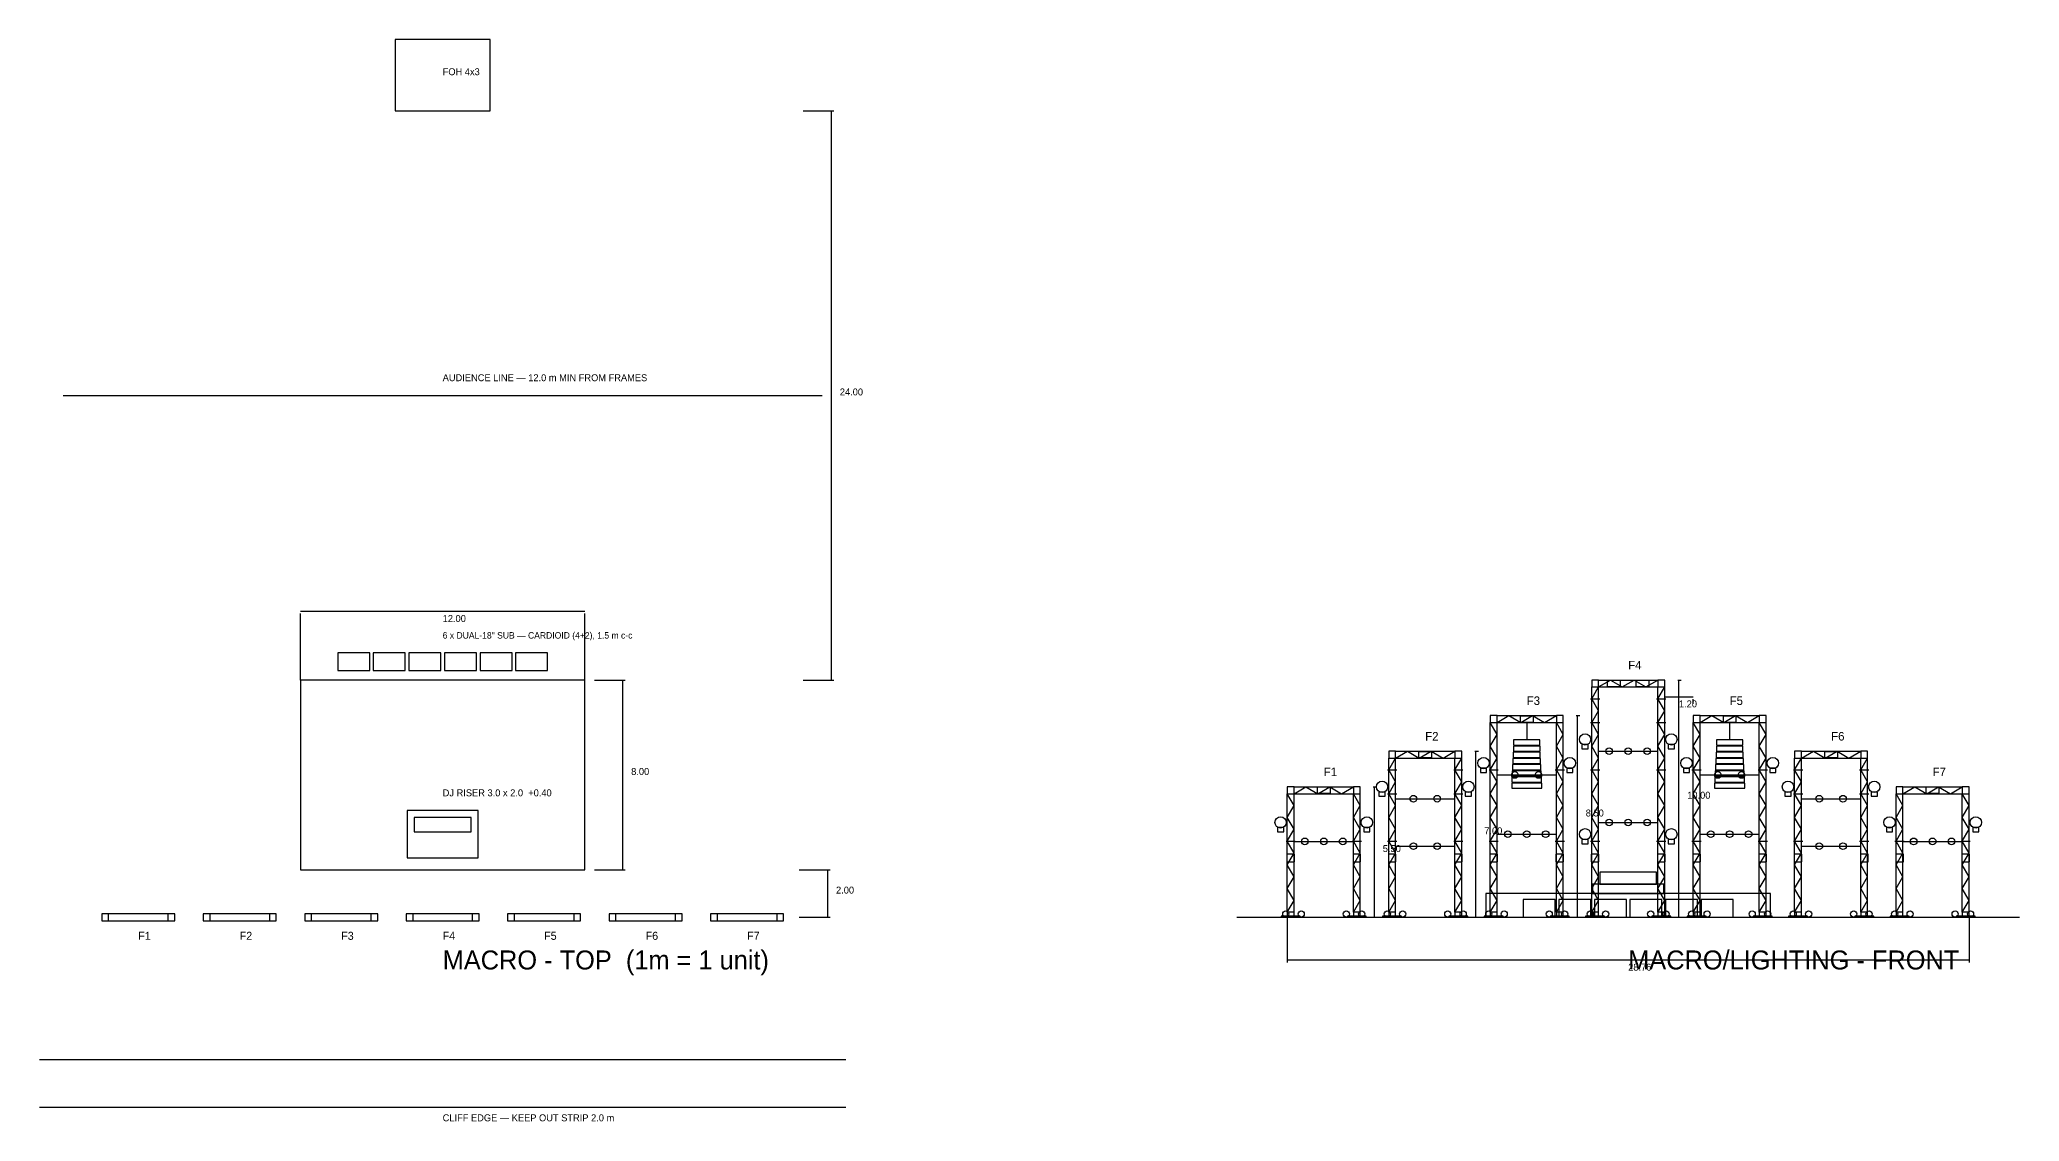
# Model space of a CAD drawing. Header units: metres. Extents: x -17 to 176, y -69 to 37.
# Drawn here: x -17 to 66.5, y -8.6 to 37 of the extents above; entities that cross this region are included whole.
import ezdxf

# ---------------------------------------------------------------- set-up
doc = ezdxf.new("R2010")
doc.units = ezdxf.units.M
for name, color, linetype in [('DIM', 1, 'Continuous'), ('JDC', 6, 'Continuous'), ('LB', 200, 'Continuous'), ('MOLE', 2, 'Continuous'), ('MP', 5, 'Continuous'), ('PA', 250, 'Continuous'), ('PIPE', 9, 'Continuous'), ('SITE', 4, 'Continuous'), ('STAGE', 250, 'Continuous'), ('TRUSS', 8, 'Continuous'), ('TXT', 7, 'Continuous'), ('TYP', 3, 'Continuous'), ('VIEWLABEL', 7, 'Continuous')]:
    doc.layers.add(name, color=color, linetype=linetype)

msp = doc.modelspace()

# ---------------------------------------------------------------- linework, layer by layer
at = {"layer": 'DIM'}
for p, q in [((15.2, 34), (16.5, 34)), ((16.4, 10), (16.4, 34)), ((-6, 12.9), (6, 12.9)), ((-6, 10), (-6, 12.8)), ((6, 10), (6, 12.8)), ((6.4, 10), (7.7, 10)), ((7.6, 2), (7.6, 10)), ((15.2, 10), (16.5, 10)), ((51.54, 9.3), (52.74, 9.3)), ((51.54, 9), (51.54, 9.2)), ((52.09, 10), (52.24, 10)), ((52.14, 0), (52.14, 10)), ((52.74, 9), (52.74, 9.2)), ((47.81, 8.5), (47.96, 8.5)), ((47.86, 0), (47.86, 8.5)), ((43.53, 7), (43.68, 7)), ((43.58, 0), (43.58, 7)), ((39.25, 5.5), (39.4, 5.5)), ((39.3, 0), (39.3, 5.5)), ((6.4, 2), (7.7, 2)), ((15.04, 2), (16.34, 2)), ((16.24, 0), (16.24, 2)), ((15.04, 0), (16.34, 0)), ((35.62, 0), (35.62, -1.9)), ((39.25, 0), (39.4, 0)), ((43.53, 0), (43.68, 0)), ((47.81, 0), (47.96, 0)), ((52.09, 0), (52.24, 0)), ((64.38, 0), (64.38, -1.9)), ((35.62, -1.8), (64.38, -1.8))]:
    msp.add_line(p, q, dxfattribs=at)
at = {"layer": 'JDC'}
for points in [[(49.12, 9.73), (49.68, 9.73), (49.68, 9.98), (49.12, 9.98)], [(50.32, 9.73), (50.88, 9.73), (50.88, 9.98), (50.32, 9.98)], [(45.44, 8.23), (46, 8.23), (46, 8.48), (45.44, 8.48)], [(54, 8.23), (54.56, 8.23), (54.56, 8.48), (54, 8.48)], [(41.16, 6.73), (41.72, 6.73), (41.72, 6.98), (41.16, 6.98)], [(58.28, 6.73), (58.84, 6.73), (58.84, 6.98), (58.28, 6.98)], [(36.88, 5.23), (37.44, 5.23), (37.44, 5.48), (36.88, 5.48)], [(62.56, 5.23), (63.12, 5.23), (63.12, 5.48), (62.56, 5.48)]]:
    msp.add_lwpolyline(points, close=True, dxfattribs=at)
at = {"layer": 'LB'}
for centre in [(49.2, 7), (50, 7), (50.8, 7), (45.22, 6), (46.22, 6), (53.78, 6), (54.78, 6), (40.94, 5), (41.94, 5), (58.06, 5), (59.06, 5), (36.36, 3.2), (37.16, 3.2), (37.96, 3.2), (44.92, 3.5), (45.72, 3.5), (46.52, 3.5), (49.2, 4), (50, 4), (50.8, 4), (53.48, 3.5), (54.28, 3.5), (55.08, 3.5), (62.04, 3.2), (62.84, 3.2), (63.64, 3.2), (40.94, 3), (41.94, 3), (58.06, 3), (59.06, 3)]:
    msp.add_circle(centre, 0.14, dxfattribs=at)
at = {"layer": 'MOLE'}
for points in [[(35.605, 2.34), (35.925, 2.34), (35.925, 2.66), (35.605, 2.66)], [(38.395, 2.34), (38.715, 2.34), (38.715, 2.66), (38.395, 2.66)], [(39.885, 2.34), (40.205, 2.34), (40.205, 2.66), (39.885, 2.66)], [(42.675, 2.34), (42.995, 2.34), (42.995, 2.66), (42.675, 2.66)], [(44.165, 2.34), (44.485, 2.34), (44.485, 2.66), (44.165, 2.66)], [(46.955, 2.34), (47.275, 2.34), (47.275, 2.66), (46.955, 2.66)], [(48.445, 2.34), (48.765, 2.34), (48.765, 2.66), (48.445, 2.66)], [(51.235, 2.34), (51.555, 2.34), (51.555, 2.66), (51.235, 2.66)], [(52.725, 2.34), (53.045, 2.34), (53.045, 2.66), (52.725, 2.66)], [(55.515, 2.34), (55.835, 2.34), (55.835, 2.66), (55.515, 2.66)], [(57.005, 2.34), (57.325, 2.34), (57.325, 2.66), (57.005, 2.66)], [(59.795, 2.34), (60.115, 2.34), (60.115, 2.66), (59.795, 2.66)], [(61.285, 2.34), (61.605, 2.34), (61.605, 2.66), (61.285, 2.66)], [(64.075, 2.34), (64.395, 2.34), (64.395, 2.66), (64.075, 2.66)]]:
    msp.add_lwpolyline(points, close=True, dxfattribs=at)
at = {"layer": 'MP'}
for points in [[(48.05, 7.1), (48.31, 7.1), (48.31, 7.28), (48.05, 7.28)], [(51.69, 7.1), (51.95, 7.1), (51.95, 7.28), (51.69, 7.28)], [(43.77, 6.1), (44.03, 6.1), (44.03, 6.28), (43.77, 6.28)], [(47.41, 6.1), (47.67, 6.1), (47.67, 6.28), (47.41, 6.28)], [(52.33, 6.1), (52.59, 6.1), (52.59, 6.28), (52.33, 6.28)], [(55.97, 6.1), (56.23, 6.1), (56.23, 6.28), (55.97, 6.28)], [(39.49, 5.1), (39.75, 5.1), (39.75, 5.28), (39.49, 5.28)], [(43.13, 5.1), (43.39, 5.1), (43.39, 5.28), (43.13, 5.28)], [(56.61, 5.1), (56.87, 5.1), (56.87, 5.28), (56.61, 5.28)], [(60.25, 5.1), (60.51, 5.1), (60.51, 5.28), (60.25, 5.28)], [(35.21, 3.6), (35.47, 3.6), (35.47, 3.78), (35.21, 3.78)], [(38.85, 3.6), (39.11, 3.6), (39.11, 3.78), (38.85, 3.78)], [(60.89, 3.6), (61.15, 3.6), (61.15, 3.78), (60.89, 3.78)], [(64.53, 3.6), (64.79, 3.6), (64.79, 3.78), (64.53, 3.78)], [(48.05, 3.1), (48.31, 3.1), (48.31, 3.28), (48.05, 3.28)], [(51.69, 3.1), (51.95, 3.1), (51.95, 3.28), (51.69, 3.28)]]:
    msp.add_lwpolyline(points, close=True, dxfattribs=at)
for centre in [(48.18, 7.5), (51.82, 7.5), (43.9, 6.5), (47.54, 6.5), (52.46, 6.5), (56.1, 6.5), (39.62, 5.5), (43.26, 5.5), (56.74, 5.5), (60.38, 5.5), (35.34, 4), (38.98, 4), (61.02, 4), (64.66, 4), (48.18, 3.5), (51.82, 3.5)]:
    msp.add_circle(centre, 0.24, dxfattribs=at)
at = {"layer": 'PA'}
for p, q in [((45.72, 8.21), (45.72, 7.5)), ((54.28, 8.21), (54.28, 7.5))]:
    msp.add_line(p, q, dxfattribs=at)
for points in [[(-4.425, 10.4), (-3.075, 10.4), (-3.075, 11.15), (-4.425, 11.15)], [(-2.925, 10.4), (-1.575, 10.4), (-1.575, 11.15), (-2.925, 11.15)], [(-1.425, 10.4), (-0.075, 10.4), (-0.075, 11.15), (-1.425, 11.15)], [(0.075, 10.4), (1.425, 10.4), (1.425, 11.15), (0.075, 11.15)], [(1.575, 10.4), (2.925, 10.4), (2.925, 11.15), (1.575, 11.15)], [(3.075, 10.4), (4.425, 10.4), (4.425, 11.15), (3.075, 11.15)], [(45.134, 6.48), (46.306, 6.48), (46.306, 6.7), (45.134, 6.7)], [(45.146, 6.74), (46.294, 6.74), (46.294, 6.96), (45.146, 6.96)], [(45.158, 7), (46.282, 7), (46.282, 7.22), (45.158, 7.22)], [(45.17, 7.26), (46.27, 7.26), (46.27, 7.48), (45.17, 7.48)], [(53.694, 6.48), (54.866, 6.48), (54.866, 6.7), (53.694, 6.7)], [(53.706, 6.74), (54.854, 6.74), (54.854, 6.96), (53.706, 6.96)], [(53.718, 7), (54.842, 7), (54.842, 7.22), (53.718, 7.22)], [(53.73, 7.26), (54.83, 7.26), (54.83, 7.48), (53.73, 7.48)], [(45.098, 5.7), (46.342, 5.7), (46.342, 5.92), (45.098, 5.92)], [(45.11, 5.96), (46.33, 5.96), (46.33, 6.18), (45.11, 6.18)], [(45.122, 6.22), (46.318, 6.22), (46.318, 6.44), (45.122, 6.44)], [(53.658, 5.7), (54.902, 5.7), (54.902, 5.92), (53.658, 5.92)], [(53.67, 5.96), (54.89, 5.96), (54.89, 6.18), (53.67, 6.18)], [(53.682, 6.22), (54.878, 6.22), (54.878, 6.44), (53.682, 6.44)], [(45.086, 5.44), (46.354, 5.44), (46.354, 5.66), (45.086, 5.66)], [(53.646, 5.44), (54.914, 5.44), (54.914, 5.66), (53.646, 5.66)], [(45.575, 0), (46.925, 0), (46.925, 0.75), (45.575, 0.75)], [(47.075, 0), (48.425, 0), (48.425, 0.75), (47.075, 0.75)], [(48.575, 0), (49.925, 0), (49.925, 0.75), (48.575, 0.75)], [(50.075, 0), (51.425, 0), (51.425, 0.75), (50.075, 0.75)], [(51.575, 0), (52.925, 0), (52.925, 0.75), (51.575, 0.75)], [(53.075, 0), (54.425, 0), (54.425, 0.75), (53.075, 0.75)]]:
    msp.add_lwpolyline(points, close=True, dxfattribs=at)
at = {"layer": 'PIPE'}
for p, q in [((48.75, 7), (51.25, 7)), ((44.47, 6), (46.97, 6)), ((53.03, 6), (55.53, 6)), ((40.19, 5), (42.69, 5)), ((57.31, 5), (59.81, 5)), ((44.47, 3.5), (46.97, 3.5)), ((48.75, 4), (51.25, 4)), ((53.03, 3.5), (55.53, 3.5)), ((35.91, 3.2), (38.41, 3.2)), ((40.19, 3), (42.69, 3)), ((57.31, 3), (59.81, 3)), ((61.59, 3.2), (64.09, 3.2))]:
    msp.add_line(p, q, dxfattribs=at)
at = {"layer": 'SITE'}
for p, q in [((-16, 22), (16, 22)), ((33.5, 0), (66.5, 0)), ((-17, -6), (17, -6)), ((-17, -8), (17, -8))]:
    msp.add_line(p, q, dxfattribs=at)
msp.add_lwpolyline([(-2, 34), (2, 34), (2, 37), (-2, 37)], close=True, dxfattribs=at)
at = {"layer": 'STAGE'}
for points in [[(-6, 2), (6, 2), (6, 10), (-6, 10)], [(-1.5, 2.5), (1.5, 2.5), (1.5, 4.5), (-1.5, 4.5)], [(-1.2, 3.6), (1.2, 3.6), (1.2, 4.2), (-1.2, 4.2)], [(48.8, 1.4), (51.2, 1.4), (51.2, 1.9), (48.8, 1.9)], [(44, 0), (56, 0), (56, 1), (44, 1)], [(48.5, 1), (51.5, 1), (51.5, 1.4), (48.5, 1.4)]]:
    msp.add_lwpolyline(points, close=True, dxfattribs=at)
at = {"layer": 'TRUSS'}
for p, q in [((48.41, 9.21), (48.8, 9.21)), ((48.46, 0.21), (48.46, 9.71)), ((48.46, 9.21), (48.75, 9.71)), ((48.75, 8.71), (48.46, 9.21)), ((48.75, 10), (51.25, 10)), ((48.75, 9.71), (49.25, 10)), ((48.75, 0.21), (48.75, 9.71)), ((48.75, 9.71), (51.25, 9.71)), ((49.25, 10), (49.75, 9.71)), ((49.75, 9.71), (50.25, 10)), ((50.25, 10), (50.75, 9.71)), ((50.75, 9.71), (51.25, 10)), ((51.2, 9.21), (51.59, 9.21)), ((51.25, 0.21), (51.25, 9.71)), ((51.25, 9.21), (51.54, 9.71)), ((51.54, 8.71), (51.25, 9.21)), ((51.54, 0.21), (51.54, 9.71)), ((44.47, 8.5), (46.97, 8.5)), ((44.47, 8.21), (44.97, 8.5)), ((44.97, 8.5), (45.47, 8.21)), ((45.47, 8.21), (45.97, 8.5)), ((45.97, 8.5), (46.47, 8.21)), ((46.47, 8.21), (46.97, 8.5)), ((48.46, 8.21), (48.75, 8.71)), ((51.25, 8.21), (51.54, 8.71)), ((53.03, 8.5), (55.53, 8.5)), ((53.03, 8.21), (53.53, 8.5)), ((53.53, 8.5), (54.03, 8.21)), ((54.03, 8.21), (54.53, 8.5)), ((54.53, 8.5), (55.03, 8.21)), ((55.03, 8.21), (55.53, 8.5)), ((44.18, 0.21), (44.18, 8.21)), ((44.47, 7.71), (44.18, 8.21)), ((44.18, 7.21), (44.47, 7.71)), ((44.47, 0.21), (44.47, 8.21)), ((44.47, 8.21), (46.97, 8.21)), ((46.97, 0.21), (46.97, 8.21)), ((47.26, 7.71), (46.97, 8.21)), ((46.97, 7.21), (47.26, 7.71)), ((47.26, 0.21), (47.26, 8.21)), ((48.41, 8.21), (48.8, 8.21)), ((48.75, 7.71), (48.46, 8.21)), ((48.46, 7.21), (48.75, 7.71)), ((51.2, 8.21), (51.59, 8.21)), ((51.54, 7.71), (51.25, 8.21)), ((51.25, 7.21), (51.54, 7.71)), ((52.74, 0.21), (52.74, 8.21)), ((53.03, 7.71), (52.74, 8.21)), ((52.74, 7.21), (53.03, 7.71)), ((53.03, 0.21), (53.03, 8.21)), ((53.03, 8.21), (55.53, 8.21)), ((55.53, 0.21), (55.53, 8.21)), ((55.82, 7.71), (55.53, 8.21)), ((55.53, 7.21), (55.82, 7.71)), ((55.82, 0.21), (55.82, 8.21)), ((39.9, 0.21), (39.9, 6.71)), ((39.9, 6.21), (40.19, 6.71)), ((40.19, 7), (42.69, 7)), ((40.19, 6.71), (40.69, 7)), ((40.19, 0.21), (40.19, 6.71)), ((40.19, 6.71), (42.69, 6.71)), ((40.69, 7), (41.19, 6.71)), ((41.19, 6.71), (41.69, 7)), ((41.69, 7), (42.19, 6.71)), ((42.19, 6.71), (42.69, 7)), ((42.69, 0.21), (42.69, 6.71)), ((42.69, 6.21), (42.98, 6.71)), ((42.98, 0.21), (42.98, 6.71)), ((44.47, 6.71), (44.18, 7.21)), ((44.18, 6.21), (44.47, 6.71)), ((47.26, 6.71), (46.97, 7.21)), ((46.97, 6.21), (47.26, 6.71)), ((48.75, 6.71), (48.46, 7.21)), ((48.46, 6.21), (48.75, 6.71)), ((51.54, 6.71), (51.25, 7.21)), ((51.25, 6.21), (51.54, 6.71)), ((53.03, 6.71), (52.74, 7.21)), ((52.74, 6.21), (53.03, 6.71)), ((55.82, 6.71), (55.53, 7.21)), ((55.53, 6.21), (55.82, 6.71)), ((57.02, 0.21), (57.02, 6.71)), ((57.02, 6.21), (57.31, 6.71)), ((57.31, 7), (59.81, 7)), ((57.31, 6.71), (57.81, 7)), ((57.31, 0.21), (57.31, 6.71)), ((57.31, 6.71), (59.81, 6.71)), ((57.81, 7), (58.31, 6.71)), ((58.31, 6.71), (58.81, 7)), ((58.81, 7), (59.31, 6.71)), ((59.31, 6.71), (59.81, 7)), ((59.81, 0.21), (59.81, 6.71)), ((59.81, 6.21), (60.1, 6.71)), ((60.1, 0.21), (60.1, 6.71)), ((39.85, 6.21), (40.24, 6.21)), ((40.19, 5.71), (39.9, 6.21)), ((42.64, 6.21), (43.03, 6.21)), ((42.98, 5.71), (42.69, 6.21)), ((44.13, 6.21), (44.52, 6.21)), ((44.47, 5.71), (44.18, 6.21)), ((46.92, 6.21), (47.31, 6.21)), ((47.26, 5.71), (46.97, 6.21)), ((48.41, 6.21), (48.8, 6.21)), ((48.75, 5.71), (48.46, 6.21)), ((51.2, 6.21), (51.59, 6.21)), ((51.54, 5.71), (51.25, 6.21)), ((52.69, 6.21), (53.08, 6.21)), ((53.03, 5.71), (52.74, 6.21)), ((55.48, 6.21), (55.87, 6.21)), ((55.82, 5.71), (55.53, 6.21)), ((56.97, 6.21), (57.36, 6.21)), ((57.31, 5.71), (57.02, 6.21)), ((59.76, 6.21), (60.15, 6.21)), ((60.1, 5.71), (59.81, 6.21)), ((35.62, 0.21), (35.62, 5.21)), ((35.91, 4.71), (35.62, 5.21)), ((35.91, 5.5), (38.41, 5.5)), ((35.91, 5.21), (36.41, 5.5)), ((35.91, 0.21), (35.91, 5.21)), ((35.91, 5.21), (38.41, 5.21)), ((36.41, 5.5), (36.91, 5.21)), ((36.91, 5.21), (37.41, 5.5)), ((37.41, 5.5), (37.91, 5.21)), ((37.91, 5.21), (38.41, 5.5)), ((38.41, 0.21), (38.41, 5.21)), ((38.7, 4.71), (38.41, 5.21)), ((38.7, 0.21), (38.7, 5.21)), ((39.85, 5.21), (40.24, 5.21)), ((39.9, 5.21), (40.19, 5.71)), ((40.19, 4.71), (39.9, 5.21)), ((42.64, 5.21), (43.03, 5.21)), ((42.69, 5.21), (42.98, 5.71)), ((42.98, 4.71), (42.69, 5.21)), ((44.18, 5.21), (44.47, 5.71)), ((44.47, 4.71), (44.18, 5.21)), ((46.97, 5.21), (47.26, 5.71)), ((47.26, 4.71), (46.97, 5.21)), ((48.46, 5.21), (48.75, 5.71)), ((48.75, 4.71), (48.46, 5.21)), ((51.25, 5.21), (51.54, 5.71)), ((51.54, 4.71), (51.25, 5.21)), ((52.74, 5.21), (53.03, 5.71)), ((53.03, 4.71), (52.74, 5.21)), ((55.53, 5.21), (55.82, 5.71)), ((55.82, 4.71), (55.53, 5.21)), ((56.97, 5.21), (57.36, 5.21)), ((57.02, 5.21), (57.31, 5.71)), ((57.31, 4.71), (57.02, 5.21)), ((59.76, 5.21), (60.15, 5.21)), ((59.81, 5.21), (60.1, 5.71)), ((60.1, 4.71), (59.81, 5.21)), ((61.3, 0.21), (61.3, 5.21)), ((61.59, 4.71), (61.3, 5.21)), ((61.59, 5.5), (64.09, 5.5)), ((61.59, 5.21), (62.09, 5.5)), ((61.59, 0.21), (61.59, 5.21)), ((61.59, 5.21), (64.09, 5.21)), ((62.09, 5.5), (62.59, 5.21)), ((62.59, 5.21), (63.09, 5.5)), ((63.09, 5.5), (63.59, 5.21)), ((63.59, 5.21), (64.09, 5.5)), ((64.09, 0.21), (64.09, 5.21)), ((64.38, 4.71), (64.09, 5.21)), ((64.38, 0.21), (64.38, 5.21)), ((35.62, 4.21), (35.91, 4.71)), ((35.91, 3.71), (35.62, 4.21)), ((38.41, 4.21), (38.7, 4.71)), ((38.7, 3.71), (38.41, 4.21)), ((39.9, 4.21), (40.19, 4.71)), ((40.19, 3.71), (39.9, 4.21)), ((42.69, 4.21), (42.98, 4.71)), ((42.98, 3.71), (42.69, 4.21)), ((44.18, 4.21), (44.47, 4.71)), ((44.47, 3.71), (44.18, 4.21)), ((46.97, 4.21), (47.26, 4.71)), ((47.26, 3.71), (46.97, 4.21)), ((48.46, 4.21), (48.75, 4.71)), ((48.75, 3.71), (48.46, 4.21)), ((51.25, 4.21), (51.54, 4.71)), ((51.54, 3.71), (51.25, 4.21)), ((52.74, 4.21), (53.03, 4.71)), ((53.03, 3.71), (52.74, 4.21)), ((55.53, 4.21), (55.82, 4.71)), ((55.82, 3.71), (55.53, 4.21)), ((57.02, 4.21), (57.31, 4.71)), ((57.31, 3.71), (57.02, 4.21)), ((59.81, 4.21), (60.1, 4.71)), ((60.1, 3.71), (59.81, 4.21)), ((61.3, 4.21), (61.59, 4.71)), ((61.59, 3.71), (61.3, 4.21)), ((64.09, 4.21), (64.38, 4.71)), ((64.38, 3.71), (64.09, 4.21)), ((35.62, 3.21), (35.91, 3.71)), ((38.41, 3.21), (38.7, 3.71)), ((39.9, 3.21), (40.19, 3.71)), ((42.69, 3.21), (42.98, 3.71)), ((44.18, 3.21), (44.47, 3.71)), ((46.97, 3.21), (47.26, 3.71)), ((48.46, 3.21), (48.75, 3.71)), ((51.25, 3.21), (51.54, 3.71)), ((52.74, 3.21), (53.03, 3.71)), ((55.53, 3.21), (55.82, 3.71)), ((57.02, 3.21), (57.31, 3.71)), ((59.81, 3.21), (60.1, 3.71)), ((61.3, 3.21), (61.59, 3.71)), ((64.09, 3.21), (64.38, 3.71)), ((35.57, 3.21), (35.96, 3.21)), ((35.91, 2.71), (35.62, 3.21)), ((35.62, 2.21), (35.91, 2.71)), ((38.36, 3.21), (38.75, 3.21)), ((38.7, 2.71), (38.41, 3.21)), ((38.41, 2.21), (38.7, 2.71)), ((39.85, 3.21), (40.24, 3.21)), ((40.19, 2.71), (39.9, 3.21)), ((39.9, 2.21), (40.19, 2.71)), ((42.64, 3.21), (43.03, 3.21)), ((42.98, 2.71), (42.69, 3.21)), ((42.69, 2.21), (42.98, 2.71)), ((44.13, 3.21), (44.52, 3.21)), ((44.47, 2.71), (44.18, 3.21)), ((44.18, 2.21), (44.47, 2.71)), ((46.92, 3.21), (47.31, 3.21)), ((47.26, 2.71), (46.97, 3.21)), ((46.97, 2.21), (47.26, 2.71)), ((48.41, 3.21), (48.8, 3.21)), ((48.75, 2.71), (48.46, 3.21)), ((48.46, 2.21), (48.75, 2.71)), ((51.2, 3.21), (51.59, 3.21)), ((51.54, 2.71), (51.25, 3.21)), ((51.25, 2.21), (51.54, 2.71)), ((52.69, 3.21), (53.08, 3.21)), ((53.03, 2.71), (52.74, 3.21)), ((52.74, 2.21), (53.03, 2.71)), ((55.48, 3.21), (55.87, 3.21)), ((55.82, 2.71), (55.53, 3.21)), ((55.53, 2.21), (55.82, 2.71)), ((56.97, 3.21), (57.36, 3.21)), ((57.31, 2.71), (57.02, 3.21)), ((57.02, 2.21), (57.31, 2.71)), ((59.76, 3.21), (60.15, 3.21)), ((60.1, 2.71), (59.81, 3.21)), ((59.81, 2.21), (60.1, 2.71)), ((61.25, 3.21), (61.64, 3.21)), ((61.59, 2.71), (61.3, 3.21)), ((61.3, 2.21), (61.59, 2.71)), ((64.04, 3.21), (64.43, 3.21)), ((64.38, 2.71), (64.09, 3.21)), ((64.09, 2.21), (64.38, 2.71)), ((35.91, 1.71), (35.62, 2.21)), ((35.62, 1.21), (35.91, 1.71)), ((38.7, 1.71), (38.41, 2.21)), ((38.41, 1.21), (38.7, 1.71)), ((40.19, 1.71), (39.9, 2.21)), ((39.9, 1.21), (40.19, 1.71)), ((42.98, 1.71), (42.69, 2.21)), ((42.69, 1.21), (42.98, 1.71)), ((44.47, 1.71), (44.18, 2.21)), ((44.18, 1.21), (44.47, 1.71)), ((47.26, 1.71), (46.97, 2.21)), ((46.97, 1.21), (47.26, 1.71)), ((48.75, 1.71), (48.46, 2.21)), ((48.46, 1.21), (48.75, 1.71)), ((51.54, 1.71), (51.25, 2.21)), ((51.25, 1.21), (51.54, 1.71)), ((53.03, 1.71), (52.74, 2.21)), ((52.74, 1.21), (53.03, 1.71)), ((55.82, 1.71), (55.53, 2.21)), ((55.53, 1.21), (55.82, 1.71)), ((57.31, 1.71), (57.02, 2.21)), ((57.02, 1.21), (57.31, 1.71)), ((60.1, 1.71), (59.81, 2.21)), ((59.81, 1.21), (60.1, 1.71)), ((61.59, 1.71), (61.3, 2.21)), ((61.3, 1.21), (61.59, 1.71)), ((64.38, 1.71), (64.09, 2.21)), ((64.09, 1.21), (64.38, 1.71)), ((35.91, 0.71), (35.62, 1.21)), ((38.7, 0.71), (38.41, 1.21)), ((40.19, 0.71), (39.9, 1.21)), ((42.98, 0.71), (42.69, 1.21)), ((44.47, 0.71), (44.18, 1.21)), ((47.26, 0.71), (46.97, 1.21)), ((48.75, 0.71), (48.46, 1.21)), ((51.54, 0.71), (51.25, 1.21)), ((53.03, 0.71), (52.74, 1.21)), ((55.82, 0.71), (55.53, 1.21)), ((57.31, 0.71), (57.02, 1.21)), ((60.1, 0.71), (59.81, 1.21)), ((61.59, 0.71), (61.3, 1.21)), ((64.38, 0.71), (64.09, 1.21)), ((35.62, 0.21), (35.91, 0.71)), ((38.41, 0.21), (38.7, 0.71)), ((39.9, 0.21), (40.19, 0.71)), ((42.69, 0.21), (42.98, 0.71)), ((44.18, 0.21), (44.47, 0.71)), ((46.97, 0.21), (47.26, 0.71)), ((48.46, 0.21), (48.75, 0.71)), ((51.25, 0.21), (51.54, 0.71)), ((52.74, 0.21), (53.03, 0.71)), ((55.53, 0.21), (55.82, 0.71)), ((57.02, 0.21), (57.31, 0.71)), ((59.81, 0.21), (60.1, 0.71)), ((61.3, 0.21), (61.59, 0.71)), ((64.09, 0.21), (64.38, 0.71))]:
    msp.add_line(p, q, dxfattribs=at)
for points in [[(48.46, 9.71), (48.75, 9.71), (48.75, 10), (48.46, 10)], [(51.25, 9.71), (51.54, 9.71), (51.54, 10), (51.25, 10)], [(44.18, 8.21), (44.47, 8.21), (44.47, 8.5), (44.18, 8.5)], [(46.97, 8.21), (47.26, 8.21), (47.26, 8.5), (46.97, 8.5)], [(52.74, 8.21), (53.03, 8.21), (53.03, 8.5), (52.74, 8.5)], [(55.53, 8.21), (55.82, 8.21), (55.82, 8.5), (55.53, 8.5)], [(39.9, 6.71), (40.19, 6.71), (40.19, 7), (39.9, 7)], [(42.69, 6.71), (42.98, 6.71), (42.98, 7), (42.69, 7)], [(57.02, 6.71), (57.31, 6.71), (57.31, 7), (57.02, 7)], [(59.81, 6.71), (60.1, 6.71), (60.1, 7), (59.81, 7)], [(35.62, 5.21), (35.91, 5.21), (35.91, 5.5), (35.62, 5.5)], [(38.41, 5.21), (38.7, 5.21), (38.7, 5.5), (38.41, 5.5)], [(61.3, 5.21), (61.59, 5.21), (61.59, 5.5), (61.3, 5.5)], [(64.09, 5.21), (64.38, 5.21), (64.38, 5.5), (64.09, 5.5)], [(-14.38, -0.145), (-11.3, -0.145), (-11.3, 0.145), (-14.38, 0.145)], [(-14.38, -0.145), (-14.09, -0.145), (-14.09, 0.145), (-14.38, 0.145)], [(-11.59, -0.145), (-11.3, -0.145), (-11.3, 0.145), (-11.59, 0.145)], [(-10.1, -0.145), (-7.02, -0.145), (-7.02, 0.145), (-10.1, 0.145)], [(-10.1, -0.145), (-9.81, -0.145), (-9.81, 0.145), (-10.1, 0.145)], [(-7.31, -0.145), (-7.02, -0.145), (-7.02, 0.145), (-7.31, 0.145)], [(-5.82, -0.145), (-2.74, -0.145), (-2.74, 0.145), (-5.82, 0.145)], [(-5.82, -0.145), (-5.53, -0.145), (-5.53, 0.145), (-5.82, 0.145)], [(-3.03, -0.145), (-2.74, -0.145), (-2.74, 0.145), (-3.03, 0.145)], [(-1.54, -0.145), (1.54, -0.145), (1.54, 0.145), (-1.54, 0.145)], [(-1.54, -0.145), (-1.25, -0.145), (-1.25, 0.145), (-1.54, 0.145)], [(1.25, -0.145), (1.54, -0.145), (1.54, 0.145), (1.25, 0.145)], [(2.74, -0.145), (5.82, -0.145), (5.82, 0.145), (2.74, 0.145)], [(2.74, -0.145), (3.03, -0.145), (3.03, 0.145), (2.74, 0.145)], [(5.53, -0.145), (5.82, -0.145), (5.82, 0.145), (5.53, 0.145)], [(7.02, -0.145), (10.1, -0.145), (10.1, 0.145), (7.02, 0.145)], [(7.02, -0.145), (7.31, -0.145), (7.31, 0.145), (7.02, 0.145)], [(9.81, -0.145), (10.1, -0.145), (10.1, 0.145), (9.81, 0.145)], [(11.3, -0.145), (14.38, -0.145), (14.38, 0.145), (11.3, 0.145)], [(11.3, -0.145), (11.59, -0.145), (11.59, 0.145), (11.3, 0.145)], [(14.09, -0.145), (14.38, -0.145), (14.38, 0.145), (14.09, 0.145)], [(35.365, 0), (36.165, 0), (36.165, 0.05), (35.365, 0.05)], [(35.62, 0.05), (35.91, 0.05), (35.91, 0.21), (35.62, 0.21)], [(38.155, 0), (38.955, 0), (38.955, 0.05), (38.155, 0.05)], [(38.41, 0.05), (38.7, 0.05), (38.7, 0.21), (38.41, 0.21)], [(39.645, 0), (40.445, 0), (40.445, 0.05), (39.645, 0.05)], [(39.9, 0.05), (40.19, 0.05), (40.19, 0.21), (39.9, 0.21)], [(42.435, 0), (43.235, 0), (43.235, 0.05), (42.435, 0.05)], [(42.69, 0.05), (42.98, 0.05), (42.98, 0.21), (42.69, 0.21)], [(43.925, 0), (44.725, 0), (44.725, 0.05), (43.925, 0.05)], [(44.18, 0.05), (44.47, 0.05), (44.47, 0.21), (44.18, 0.21)], [(46.715, 0), (47.515, 0), (47.515, 0.05), (46.715, 0.05)], [(46.97, 0.05), (47.26, 0.05), (47.26, 0.21), (46.97, 0.21)], [(48.205, 0), (49.005, 0), (49.005, 0.05), (48.205, 0.05)], [(48.46, 0.05), (48.75, 0.05), (48.75, 0.21), (48.46, 0.21)], [(50.995, 0), (51.795, 0), (51.795, 0.05), (50.995, 0.05)], [(51.25, 0.05), (51.54, 0.05), (51.54, 0.21), (51.25, 0.21)], [(52.485, 0), (53.285, 0), (53.285, 0.05), (52.485, 0.05)], [(52.74, 0.05), (53.03, 0.05), (53.03, 0.21), (52.74, 0.21)], [(55.275, 0), (56.075, 0), (56.075, 0.05), (55.275, 0.05)], [(55.53, 0.05), (55.82, 0.05), (55.82, 0.21), (55.53, 0.21)], [(56.765, 0), (57.565, 0), (57.565, 0.05), (56.765, 0.05)], [(57.02, 0.05), (57.31, 0.05), (57.31, 0.21), (57.02, 0.21)], [(59.555, 0), (60.355, 0), (60.355, 0.05), (59.555, 0.05)], [(59.81, 0.05), (60.1, 0.05), (60.1, 0.21), (59.81, 0.21)], [(61.045, 0), (61.845, 0), (61.845, 0.05), (61.045, 0.05)], [(61.3, 0.05), (61.59, 0.05), (61.59, 0.21), (61.3, 0.21)], [(63.835, 0), (64.635, 0), (64.635, 0.05), (63.835, 0.05)], [(64.09, 0.05), (64.38, 0.05), (64.38, 0.21), (64.09, 0.21)]]:
    msp.add_lwpolyline(points, close=True, dxfattribs=at)
at = {"layer": 'TYP'}
for centre in [(35.56, 0.14), (36.21, 0.14), (38.11, 0.14), (38.76, 0.14), (39.84, 0.14), (40.49, 0.14), (42.39, 0.14), (43.04, 0.14), (44.12, 0.14), (44.77, 0.14), (46.67, 0.14), (47.32, 0.14), (48.4, 0.14), (49.05, 0.14), (50.95, 0.14), (51.6, 0.14), (52.68, 0.14), (53.33, 0.14), (55.23, 0.14), (55.88, 0.14), (56.96, 0.14), (57.61, 0.14), (59.51, 0.14), (60.16, 0.14), (61.24, 0.14), (61.89, 0.14), (63.79, 0.14), (64.44, 0.14)]:
    msp.add_circle(centre, 0.13, dxfattribs=at)

# ---------------------------------------------------------------- texts
at = {"layer": 'DIM'}
for s, p in [('24.00', (16.75, 22)), ('12.00', (0, 12.45)), ('1.20', (52.14, 8.85)), ('8.00', (7.95, 6)), ('10.00', (52.49, 5)), ('8.50', (48.21, 4.25)), ('7.00', (43.93, 3.5)), ('5.50', (39.65, 2.75)), ('2.00', (16.59, 1)), ('28.76', (50, -2.25))]:
    msp.add_text(s, height=0.2925, dxfattribs=at).set_placement(p)
at = {"layer": 'SITE'}
for s, p in [('FOH 4x3', (0, 35.5)), ('AUDIENCE LINE — 12.0 m MIN FROM FRAMES', (0, 22.6)), ('CLIFF EDGE — KEEP OUT STRIP 2.0 m', (0, -8.6))]:
    msp.add_text(s, height=0.2925, dxfattribs=at).set_placement(p)
at = {"layer": 'TXT'}
for s, height, p in [('6 x DUAL-18" SUB — CARDIOID (4+2), 1.5 m c-c', 0.27, (0, 11.75)), ('F4', 0.36, (50, 10.45)), ('F3', 0.36, (45.72, 8.95)), ('F5', 0.36, (54.28, 8.95)), ('F2', 0.36, (41.44, 7.45)), ('F6', 0.36, (58.56, 7.45)), ('F1', 0.36, (37.16, 5.95)), ('F7', 0.36, (62.84, 5.95)), ('DJ RISER 3.0 x 2.0  +0.40', 0.2925, (0, 5.1)), ('F1', 0.3375, (-12.84, -0.95)), ('F2', 0.3375, (-8.56, -0.95)), ('F3', 0.3375, (-4.28, -0.95)), ('F4', 0.3375, (0, -0.95)), ('F5', 0.3375, (4.28, -0.95)), ('F6', 0.3375, (8.56, -0.95)), ('F7', 0.3375, (12.84, -0.95))]:
    msp.add_text(s, height=height, dxfattribs=at).set_placement(p)
at = {"layer": 'VIEWLABEL'}
for s, p in [('MACRO - TOP  (1m = 1 unit)', (0, -2.2)), ('MACRO/LIGHTING - FRONT', (50, -2.2))]:
    msp.add_text(s, height=0.8, dxfattribs=at).set_placement(p)

doc.saveas('drawing.dxf')
